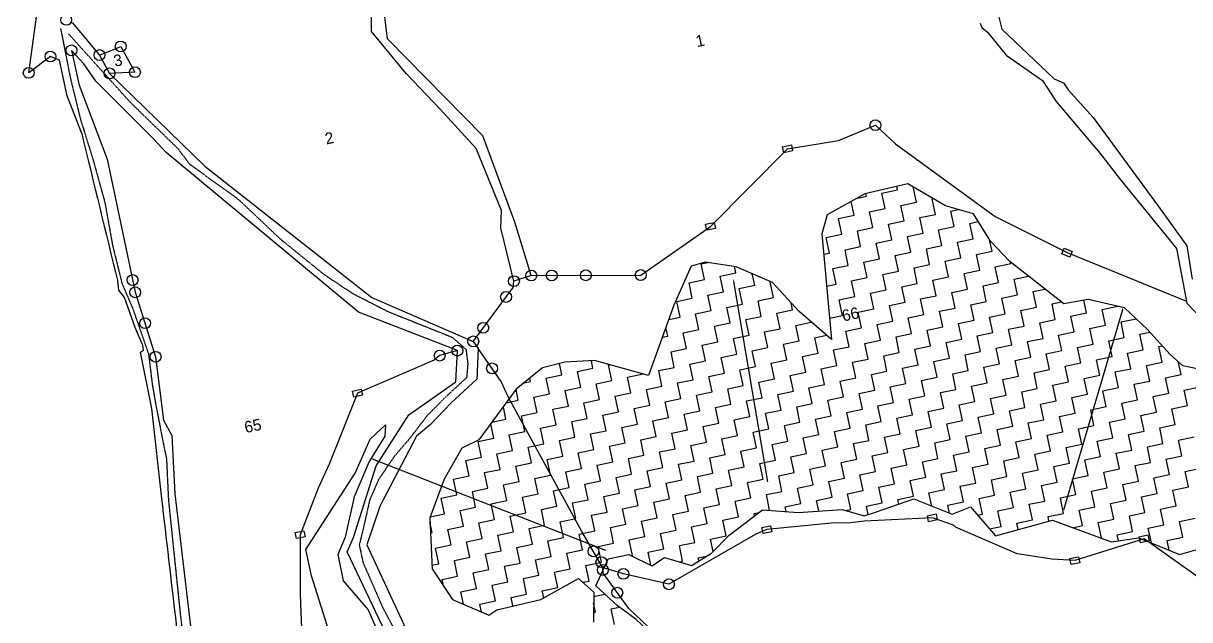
# Model space of a CAD drawing. Header units: metres. Extents: x 353726 to 355880, y 1748954 to 1750743.
# Drawn here: x 354628 to 355385, y 1749420 to 1749807 of the extents above; entities that cross this region are included whole.
import ezdxf
from ezdxf.enums import TextEntityAlignment as Align

# ---------------------------------------------------------------- set-up
doc = ezdxf.new("R2010")
doc.units = ezdxf.units.M
doc.header["$MEASUREMENT"] = 0
doc.linetypes.add('DASHED', pattern=[0.75, 0.5, -0.25])
for name, color, linetype in [('OFF', 1, 'Continuous'), ('OTHERS', 1, 'Continuous'), ('POLY_HATCH', 12, 'Continuous'), ('POLY_PARCEL', 6, 'Continuous'), ('POLY_ROAD', 30, 'Continuous'), ('POLY_WATER', 4, 'Continuous'), ('SYM_ARROW', 1, 'Continuous'), ('TEXT_PARCEL', 7, 'Continuous'), ('V_BOUND_LINE', 7, 'Continuous')]:
    doc.layers.add(name, color=color, linetype=linetype)
doc.styles.add('kruti dev 050', font='')
doc.styles.get('kruti dev 050').set_extended_font_data('Kruti Dev 050')

msp = doc.modelspace()

# ---------------------------------------------------------------- linework, layer by layer
for points in [[(355120.63, 1749726.54), (355126.27, 1749727.73), (355127.1, 1749723.83), (355121.46, 1749722.63)], [(355070.5, 1749676.22), (355076.14, 1749677.41), (355076.96, 1749673.51), (355071.32, 1749672.32)], [(355303.34, 1749660.8), (355308.68, 1749658.62), (355307.17, 1749654.93), (355301.83, 1749657.11)], [(354841.32, 1749568), (354846.96, 1749569.19), (354847.78, 1749565.29), (354842.14, 1749564.1)], [(355214.6, 1749487.09), (355220.24, 1749488.28), (355221.06, 1749484.38), (355215.43, 1749483.19)], [(354804.04, 1749476.13), (354809.68, 1749477.32), (354810.51, 1749473.42), (354804.87, 1749472.23)], [(355107.07, 1749479.41), (355112.71, 1749480.6), (355113.54, 1749476.7), (355107.9, 1749475.51)], [(355352.14, 1749473.43), (355357.78, 1749474.62), (355358.6, 1749470.72), (355352.96, 1749469.53)], [(355307.18, 1749459.27), (355312.82, 1749460.46), (355313.64, 1749456.56), (355308, 1749455.37)]]:
    msp.add_lwpolyline(points, close=True)
for centre in [(354655.45, 1749808.85), (354658.86, 1749789.07), (354690.81, 1749791.62), (354645.19, 1749785.06), (354677.04, 1749786.02), (354631.11, 1749774.49), (354683.58, 1749774.12), (354700.06, 1749774.89), (355180.84, 1749740.52), (354698.55, 1749640.02), (354946.14, 1749639.33), (354957.4, 1749642.93), (354970.67, 1749642.99), (354992.82, 1749643.09), (355028.48, 1749643.24), (354700.23, 1749632.09), (354941, 1749629.06), (354706.6, 1749612), (354926.23, 1749609.02), (354919.74, 1749600.21), (354909.46, 1749594.2), (354713.5, 1749590.22), (354897.92, 1749590.99), (354931.91, 1749582.71), (354997.79, 1749463.92), (355002.9, 1749456.95), (355003.97, 1749451.85), (355017.22, 1749449.34), (355046.81, 1749442.56), (355013.28, 1749437.11)]:
    msp.add_circle(centre, 3.52)
at = {"layer": 'OFF'}
msp.add_line((354957.4, 1749642.93), (354946.14, 1749639.33), dxfattribs=at)
at = {"layer": 'OTHERS', "linetype": 'DASHED', "ltscale": 0.5}
for p, q in [((354651.76, 1749803.34), (354658.18, 1749770.87)), ((354656.99, 1749799.7), (354697.06, 1749755.36)), ((354658.18, 1749770.87), (354664.67, 1749744.43)), ((354697.06, 1749755.36), (354727.87, 1749725.38)), ((354664.67, 1749744.43), (354672.99, 1749717.7)), ((354727.87, 1749725.38), (354735.61, 1749715.21)), ((354672.99, 1749717.7), (354680.55, 1749690.36)), ((354735.61, 1749715.21), (354767.24, 1749692.38)), ((354680.55, 1749690.36), (354685.54, 1749662.49)), ((354767.24, 1749692.38), (354794.44, 1749666.68)), ((354794.44, 1749666.68), (354822.68, 1749643.78)), ((354685.54, 1749662.49), (354691.65, 1749637.8)), ((354822.68, 1749643.78), (354841.23, 1749631.4)), ((354691.65, 1749637.8), (354698.66, 1749621.47)), ((354841.23, 1749631.4), (354864.32, 1749619.58)), ((354698.66, 1749621.47), (354708.86, 1749592.17)), ((354864.32, 1749619.58), (354905.95, 1749602.96)), ((354905.95, 1749602.96), (354914.98, 1749595.16)), ((354914.98, 1749595.16), (354916.2, 1749585.72)), ((354708.86, 1749592.17), (354711.38, 1749571.78)), ((354916.2, 1749585.72), (354915.4, 1749576.62)), ((354915.4, 1749576.62), (354902.7, 1749565.01)), ((354711.38, 1749571.78), (354713.56, 1749559.34)), ((354902.7, 1749565.01), (354889.56, 1749551.75)), ((354713.56, 1749559.34), (354718.27, 1749534.96)), ((354889.56, 1749551.75), (354878.84, 1749537.64)), ((354718.27, 1749534.96), (354720.52, 1749524.31)), ((354878.84, 1749537.64), (354868.23, 1749525.3)), ((354720.52, 1749524.31), (354721.83, 1749496.99)), ((354868.23, 1749525.3), (354858.18, 1749510.37)), ((354858.18, 1749510.37), (354852.43, 1749497.12)), ((354721.83, 1749496.99), (354729.58, 1749422.27)), ((354852.43, 1749497.12), (354848.22, 1749478.37)), ((354848.22, 1749478.37), (354845.72, 1749468.14)), ((354845.72, 1749468.14), (354848.16, 1749456.62)), ((354848.16, 1749456.62), (354860.9, 1749427.59)), ((354729.58, 1749422.27), (354737.19, 1749360.89)), ((354860.9, 1749427.59), (354869.96, 1749410.48))]:
    msp.add_line(p, q, dxfattribs=at)
at = {"layer": 'POLY_HATCH'}
for p, q in [((355201.95, 1749702.56), (355174.07, 1749696.06)), ((355226.32, 1749688.22), (355201.95, 1749702.56)), ((355174.07, 1749696.06), (355149.54, 1749682.35)), ((355244.5, 1749682.93), (355226.32, 1749688.22)), ((355149.54, 1749682.35), (355146.04, 1749670.05)), ((355255.57, 1749665.17), (355244.5, 1749682.93)), ((355146.04, 1749670.05), (355152.28, 1749601.4)), ((355268.1, 1749651.99), (355255.57, 1749665.17)), ((355061.13, 1749649.12), (355050.05, 1749623.65)), ((355070.34, 1749651.68), (355061.13, 1749649.12)), ((355090.49, 1749648.63), (355070.34, 1749651.68)), ((355113.99, 1749638.37), (355090.49, 1749648.63)), ((355303.13, 1749624.68), (355268.1, 1749651.99)), ((355131.39, 1749619.52), (355113.99, 1749638.37)), ((355319.01, 1749627.43), (355303.13, 1749624.68)), ((355342.69, 1749622.08), (355319.01, 1749627.43)), ((355050.05, 1749623.65), (355033.46, 1749578.13)), ((355152.28, 1749601.4), (355131.39, 1749619.52)), ((355357.23, 1749608.1), (355342.69, 1749622.08)), ((355372.25, 1749591.79), (355357.23, 1749608.1)), ((354998.5, 1749587.79), (354979.21, 1749586.76)), ((355033.46, 1749578.13), (354998.5, 1749587.79)), ((355380.52, 1749584.4), (355372.25, 1749591.79)), ((354964.75, 1749583.1), (354947.59, 1749569.12)), ((354979.21, 1749586.76), (354964.75, 1749583.1)), ((355399.04, 1749580.4), (355380.52, 1749584.4)), ((354947.59, 1749569.12), (354923.44, 1749536.26)), ((354852.69, 1749536.78), (354862.84, 1749546.06)), ((354862.84, 1749546.06), (354862.23, 1749538.75)), ((354843, 1749514.64), (354852.69, 1749536.78)), ((354862.23, 1749538.75), (354852.06, 1749522.25)), ((354923.44, 1749536.26), (354912.39, 1749530.88)), ((354912.39, 1749530.88), (354900.78, 1749510.77)), ((354852.06, 1749522.25), (354842.51, 1749499.42)), ((354811.08, 1749465.14), (354843, 1749514.64)), ((354900.78, 1749510.77), (354891.46, 1749485.66)), ((354842.51, 1749499.42), (354836.59, 1749473.05)), ((355180.18, 1749489.05), (355205.77, 1749497.96)), ((355205.77, 1749497.96), (355230.67, 1749488.04)), ((355085.91, 1749474.54), (355107.61, 1749490.8)), ((355107.61, 1749490.8), (355130.73, 1749489.26)), ((355130.73, 1749489.26), (355159.29, 1749491.07)), ((355159.29, 1749491.07), (355173.58, 1749487.08)), ((355173.58, 1749487.08), (355180.18, 1749489.05)), ((355230.67, 1749488.04), (355242.51, 1749492.88)), ((355242.51, 1749492.88), (355258.75, 1749474.12)), ((354891.46, 1749485.66), (354892.98, 1749452.5)), ((355258.75, 1749474.12), (355295.77, 1749484.27)), ((355295.77, 1749484.27), (355333.84, 1749470.12)), ((355074.36, 1749462.76), (355085.91, 1749474.54)), ((354836.59, 1749473.05), (354831.74, 1749461.98)), ((355333.84, 1749470.12), (355351.98, 1749472.79)), ((355351.98, 1749472.79), (355378.24, 1749461.98)), ((355378.24, 1749461.98), (355396.47, 1749467)), ((354814.71, 1749447.96), (354811.08, 1749465.14)), ((354831.74, 1749461.98), (354835.37, 1749444.81)), ((354999.32, 1749441.65), (355007.32, 1749459.11)), ((355007.32, 1749459.11), (355020.75, 1749461.95)), ((355020.75, 1749461.95), (355035.75, 1749454.6)), ((355035.75, 1749454.6), (355043.99, 1749459.85)), ((355043.99, 1749459.85), (355061.44, 1749454.77)), ((355061.44, 1749454.77), (355074.36, 1749462.76)), ((354892.98, 1749452.5), (354906.29, 1749432.78)), ((354827.54, 1749407.61), (354814.71, 1749447.96)), ((354835.37, 1749444.81), (354851.56, 1749425.98)), ((354963.6, 1749432.71), (354988.13, 1749446.41)), ((354988.13, 1749446.41), (354997.94, 1749437.52)), ((354997.94, 1749437.52), (354997.79, 1749418.01)), ((355013.14, 1749428.8), (354999.32, 1749441.65)), ((354906.29, 1749432.78), (354929.79, 1749422.52)), ((354935.13, 1749426.08), (354963.6, 1749432.71)), ((355025.57, 1749419.75), (355013.14, 1749428.8)), ((354851.56, 1749425.98), (354858.63, 1749409.53)), ((354929.79, 1749422.52), (354935.13, 1749426.08)), ((355058.43, 1749388.73), (355025.57, 1749419.75))]:
    msp.add_line(p, q, dxfattribs=at)
at = {"layer": 'POLY_HATCH', "linetype": 'Continuous'}
for p, q in [((355168.59, 1749693), (355174.97, 1749694.35)), ((355174.97, 1749694.35), (355174.58, 1749696.18)), ((355185.1, 1749696.49), (355195.23, 1749698.63)), ((355187.24, 1749686.36), (355185.1, 1749696.49)), ((355195.23, 1749698.63), (355194.76, 1749700.88)), ((355207.5, 1749690.64), (355205.41, 1749700.52)), ((355166.98, 1749682.08), (355165.09, 1749691.04)), ((355177.11, 1749684.22), (355187.24, 1749686.36)), ((355197.37, 1749688.5), (355207.5, 1749690.64)), ((355199.51, 1749678.37), (355197.37, 1749688.5)), ((355217.63, 1749692.78), (355218.33, 1749692.92)), ((355219.77, 1749682.65), (355217.63, 1749692.78)), ((355229.9, 1749684.79), (355234.66, 1749685.79)), ((355156.85, 1749679.94), (355166.98, 1749682.08)), ((355158.99, 1749669.81), (355156.85, 1749679.94)), ((355179.25, 1749674.09), (355177.11, 1749684.22)), ((355189.38, 1749676.23), (355199.51, 1749678.37)), ((355209.64, 1749680.51), (355219.77, 1749682.65)), ((355211.78, 1749670.38), (355209.64, 1749680.51)), ((355232.04, 1749674.66), (355229.9, 1749684.79)), ((355169.12, 1749671.95), (355179.25, 1749674.09)), ((355171.26, 1749661.82), (355169.12, 1749671.95)), ((355191.52, 1749666.1), (355189.38, 1749676.23)), ((355221.91, 1749672.52), (355232.04, 1749674.66)), ((355224.05, 1749662.39), (355221.91, 1749672.52)), ((355242.17, 1749676.8), (355247.61, 1749677.94)), ((355244.31, 1749666.67), (355242.17, 1749676.8)), ((355148.86, 1749667.67), (355158.99, 1749669.81)), ((355151, 1749657.54), (355148.86, 1749667.67)), ((355181.39, 1749663.96), (355191.52, 1749666.1)), ((355183.53, 1749653.83), (355181.39, 1749663.96)), ((355201.65, 1749668.24), (355211.78, 1749670.38)), ((355203.79, 1749658.11), (355201.65, 1749668.24)), ((355234.18, 1749664.53), (355244.31, 1749666.67)), ((355236.32, 1749654.4), (355234.18, 1749664.53)), ((355256.58, 1749658.68), (355255.02, 1749666.05)), ((355147.25, 1749656.75), (355151, 1749657.54)), ((355161.13, 1749659.68), (355171.26, 1749661.82)), ((355163.27, 1749649.55), (355161.13, 1749659.68)), ((355193.66, 1749655.97), (355203.79, 1749658.11)), ((355195.8, 1749645.84), (355193.66, 1749655.97)), ((355213.92, 1749660.25), (355224.05, 1749662.39)), ((355216.06, 1749650.12), (355213.92, 1749660.25)), ((355246.45, 1749656.54), (355256.58, 1749658.68)), ((355248.59, 1749646.41), (355246.45, 1749656.54)), ((355067.82, 1749650.55), (355071.98, 1749651.43)), ((355069.96, 1749640.42), (355067.82, 1749650.55)), ((355090.22, 1749644.7), (355089.36, 1749648.8)), ((355153.14, 1749647.41), (355163.27, 1749649.55)), ((355173.4, 1749651.69), (355183.53, 1749653.83)), ((355175.54, 1749641.56), (355173.4, 1749651.69)), ((355205.93, 1749647.98), (355216.06, 1749650.12)), ((355208.07, 1749637.85), (355205.93, 1749647.98)), ((355226.19, 1749652.26), (355236.32, 1749654.4)), ((355228.33, 1749642.13), (355226.19, 1749652.26)), ((355258.72, 1749648.55), (355268.85, 1749650.69)), ((355260.86, 1749638.42), (355258.72, 1749648.55)), ((355268.85, 1749650.69), (355268.67, 1749651.55)), ((355059.83, 1749638.28), (355069.96, 1749640.42)), ((355080.09, 1749642.56), (355090.22, 1749644.7)), ((355082.23, 1749632.43), (355080.09, 1749642.56)), ((355102.49, 1749636.71), (355100.94, 1749644.07)), ((355155.28, 1749637.28), (355153.14, 1749647.41)), ((355165.41, 1749639.42), (355175.54, 1749641.56)), ((355185.67, 1749643.7), (355195.8, 1749645.84)), ((355187.81, 1749633.57), (355185.67, 1749643.7)), ((355218.2, 1749639.99), (355228.33, 1749642.13)), ((355238.46, 1749644.27), (355248.59, 1749646.41)), ((355240.6, 1749634.14), (355238.46, 1749644.27)), ((355270.99, 1749640.56), (355280.26, 1749642.51)), ((355273.13, 1749630.43), (355270.99, 1749640.56)), ((355061.97, 1749628.15), (355059.83, 1749638.28)), ((355092.36, 1749634.57), (355102.49, 1749636.71)), ((355094.5, 1749624.44), (355092.36, 1749634.57)), ((355112.62, 1749638.85), (355112.8, 1749638.89)), ((355114.76, 1749628.72), (355112.62, 1749638.85)), ((355149.14, 1749635.98), (355155.28, 1749637.28)), ((355167.55, 1749629.29), (355165.41, 1749639.42)), ((355177.68, 1749631.43), (355187.81, 1749633.57)), ((355197.94, 1749635.71), (355208.07, 1749637.85)), ((355200.08, 1749625.58), (355197.94, 1749635.71)), ((355220.34, 1749629.86), (355218.2, 1749639.99)), ((355230.47, 1749632), (355240.6, 1749634.14)), ((355250.73, 1749636.28), (355260.86, 1749638.42)), ((355252.87, 1749626.15), (355250.73, 1749636.28)), ((355283.26, 1749632.57), (355290.94, 1749634.19)), ((355051.84, 1749626.01), (355061.97, 1749628.15)), ((355053.98, 1749615.88), (355051.84, 1749626.01)), ((355072.1, 1749630.29), (355082.23, 1749632.43)), ((355074.24, 1749620.16), (355072.1, 1749630.29)), ((355104.63, 1749626.58), (355114.76, 1749628.72)), ((355106.77, 1749616.45), (355104.63, 1749626.58)), ((355127.03, 1749620.73), (355126.07, 1749625.28)), ((355157.42, 1749627.15), (355167.55, 1749629.29)), ((355159.56, 1749617.02), (355157.42, 1749627.15)), ((355179.82, 1749621.3), (355177.68, 1749631.43)), ((355189.95, 1749623.44), (355200.08, 1749625.58)), ((355210.21, 1749627.72), (355220.34, 1749629.86)), ((355212.35, 1749617.59), (355210.21, 1749627.72)), ((355232.61, 1749621.87), (355230.47, 1749632)), ((355242.74, 1749624.01), (355252.87, 1749626.15)), ((355263, 1749628.29), (355273.13, 1749630.43)), ((355265.14, 1749618.16), (355263, 1749628.29)), ((355285.4, 1749622.44), (355283.26, 1749632.57)), ((355295.53, 1749624.58), (355301.62, 1749625.86)), ((355317.93, 1749618.72), (355316.19, 1749626.94)), ((355064.11, 1749618.02), (355074.24, 1749620.16)), ((355066.25, 1749607.89), (355064.11, 1749618.02)), ((355084.37, 1749622.3), (355094.5, 1749624.44)), ((355086.51, 1749612.17), (355084.37, 1749622.3)), ((355116.9, 1749618.59), (355127.03, 1749620.73)), ((355119.04, 1749608.46), (355116.9, 1749618.59)), ((355169.69, 1749619.16), (355179.82, 1749621.3)), ((355171.83, 1749609.03), (355169.69, 1749619.16)), ((355192.09, 1749613.31), (355189.95, 1749623.44)), ((355222.48, 1749619.73), (355232.61, 1749621.87)), ((355224.62, 1749609.6), (355222.48, 1749619.73)), ((355244.88, 1749613.88), (355242.74, 1749624.01)), ((355255.01, 1749616.02), (355265.14, 1749618.16)), ((355275.27, 1749620.3), (355285.4, 1749622.44)), ((355277.41, 1749610.17), (355275.27, 1749620.3)), ((355297.67, 1749614.45), (355295.53, 1749624.58)), ((355307.8, 1749616.59), (355317.93, 1749618.72)), ((355328.06, 1749620.86), (355338.19, 1749623)), ((355330.2, 1749610.73), (355328.06, 1749620.86)), ((355338.19, 1749623), (355338.17, 1749623.1)), ((355046.66, 1749614.34), (355053.98, 1749615.88)), ((355076.38, 1749610.03), (355086.51, 1749612.17)), ((355078.52, 1749599.9), (355076.38, 1749610.03)), ((355096.64, 1749614.31), (355106.77, 1749616.45)), ((355098.78, 1749604.18), (355096.64, 1749614.31)), ((355129.17, 1749610.6), (355139.22, 1749612.72)), ((355131.31, 1749600.47), (355129.17, 1749610.6)), ((355151.02, 1749615.22), (355159.56, 1749617.02)), ((355181.96, 1749611.17), (355192.09, 1749613.31)), ((355184.1, 1749601.04), (355181.96, 1749611.17)), ((355202.22, 1749615.45), (355212.35, 1749617.59)), ((355204.36, 1749605.32), (355202.22, 1749615.45)), ((355234.75, 1749611.74), (355244.88, 1749613.88)), ((355236.89, 1749601.61), (355234.75, 1749611.74)), ((355257.15, 1749605.89), (355255.01, 1749616.02)), ((355267.28, 1749608.03), (355277.41, 1749610.17)), ((355287.54, 1749612.31), (355297.67, 1749614.45)), ((355289.68, 1749602.18), (355287.54, 1749612.31)), ((355309.94, 1749606.46), (355307.8, 1749616.59)), ((355320.07, 1749608.59), (355330.2, 1749610.73)), ((355340.33, 1749612.87), (355350.11, 1749614.94)), ((355342.47, 1749602.74), (355340.33, 1749612.87)), ((355042.48, 1749602.87), (355045.99, 1749603.61)), ((355045.99, 1749603.61), (355044.8, 1749609.24)), ((355056.12, 1749605.75), (355066.25, 1749607.89)), ((355058.26, 1749595.62), (355056.12, 1749605.75)), ((355088.65, 1749602.04), (355098.78, 1749604.18)), ((355108.91, 1749606.32), (355119.04, 1749608.46)), ((355111.05, 1749596.19), (355108.91, 1749606.32)), ((355141.44, 1749602.61), (355149.03, 1749604.21)), ((355143.58, 1749592.48), (355141.44, 1749602.61)), ((355161.7, 1749606.89), (355171.83, 1749609.03)), ((355163.84, 1749596.76), (355161.7, 1749606.89)), ((355194.23, 1749603.18), (355204.36, 1749605.32)), ((355196.37, 1749593.05), (355194.23, 1749603.18)), ((355214.49, 1749607.46), (355224.62, 1749609.6)), ((355216.63, 1749597.33), (355214.49, 1749607.46)), ((355247.02, 1749603.75), (355257.15, 1749605.89)), ((355249.16, 1749593.62), (355247.02, 1749603.75)), ((355269.42, 1749597.9), (355267.28, 1749608.03)), ((355299.81, 1749604.32), (355309.94, 1749606.46)), ((355301.95, 1749594.19), (355299.81, 1749604.32)), ((355322.21, 1749598.46), (355320.07, 1749608.59)), ((355332.34, 1749600.6), (355342.47, 1749602.74)), ((355352.6, 1749604.88), (355358.95, 1749606.23)), ((355354.74, 1749594.75), (355352.6, 1749604.88)), ((355048.13, 1749593.48), (355058.26, 1749595.62)), ((355068.39, 1749597.76), (355078.52, 1749599.9)), ((355070.53, 1749587.63), (355068.39, 1749597.76)), ((355090.79, 1749591.91), (355088.65, 1749602.04)), ((355100.92, 1749594.05), (355111.05, 1749596.19)), ((355121.18, 1749598.33), (355131.31, 1749600.47)), ((355123.32, 1749588.2), (355121.18, 1749598.33)), ((355153.71, 1749594.62), (355163.84, 1749596.76)), ((355173.97, 1749598.9), (355184.1, 1749601.04)), ((355176.11, 1749588.77), (355173.97, 1749598.9)), ((355206.5, 1749595.19), (355216.63, 1749597.33)), ((355208.64, 1749585.06), (355206.5, 1749595.19)), ((355226.76, 1749599.47), (355236.89, 1749601.61)), ((355228.9, 1749589.34), (355226.76, 1749599.47)), ((355259.29, 1749595.76), (355269.42, 1749597.9)), ((355261.43, 1749585.63), (355259.29, 1749595.76)), ((355279.55, 1749600.04), (355289.68, 1749602.18)), ((355281.69, 1749589.91), (355279.55, 1749600.04)), ((355312.08, 1749596.33), (355322.21, 1749598.46)), ((355314.22, 1749586.2), (355312.08, 1749596.33)), ((355334.48, 1749590.47), (355332.34, 1749600.6)), ((355364.87, 1749596.89), (355367.11, 1749597.37)), ((355367.01, 1749586.76), (355364.87, 1749596.89)), ((354997.48, 1749582.78), (354996.45, 1749587.68)), ((355050.27, 1749583.35), (355048.13, 1749593.48)), ((355060.4, 1749585.49), (355070.53, 1749587.63)), ((355080.66, 1749589.77), (355090.79, 1749591.91)), ((355082.8, 1749579.64), (355080.66, 1749589.77)), ((355103.06, 1749583.92), (355100.92, 1749594.05)), ((355113.19, 1749586.06), (355123.32, 1749588.2)), ((355133.45, 1749590.34), (355143.58, 1749592.48)), ((355135.59, 1749580.21), (355133.45, 1749590.34)), ((355155.85, 1749584.49), (355153.71, 1749594.62)), ((355165.98, 1749586.63), (355176.11, 1749588.77)), ((355186.24, 1749590.91), (355196.37, 1749593.05)), ((355188.38, 1749580.78), (355186.24, 1749590.91)), ((355218.77, 1749587.2), (355228.9, 1749589.34)), ((355239.03, 1749591.48), (355249.16, 1749593.62)), ((355241.17, 1749581.35), (355239.03, 1749591.48)), ((355271.56, 1749587.77), (355281.69, 1749589.91)), ((355273.7, 1749577.64), (355271.56, 1749587.77)), ((355291.82, 1749592.05), (355301.95, 1749594.19)), ((355293.96, 1749581.92), (355291.82, 1749592.05)), ((355324.35, 1749588.33), (355334.48, 1749590.47)), ((355326.49, 1749578.21), (355324.35, 1749588.33)), ((355344.61, 1749592.61), (355354.74, 1749594.75)), ((355346.75, 1749582.48), (355344.61, 1749592.61)), ((354977.22, 1749578.5), (354975.67, 1749585.87)), ((354987.35, 1749580.64), (354997.48, 1749582.78)), ((354989.49, 1749570.51), (354987.35, 1749580.64)), ((355007.61, 1749584.92), (355008.33, 1749585.08)), ((355009.75, 1749574.79), (355007.61, 1749584.92)), ((355040.14, 1749581.21), (355050.27, 1749583.35)), ((355042.28, 1749571.08), (355040.14, 1749581.21)), ((355062.54, 1749575.36), (355060.4, 1749585.49)), ((355092.93, 1749581.78), (355103.06, 1749583.92)), ((355095.07, 1749571.65), (355092.93, 1749581.78)), ((355115.33, 1749575.93), (355113.19, 1749586.06)), ((355125.46, 1749578.07), (355135.59, 1749580.21)), ((355145.72, 1749582.35), (355155.85, 1749584.49)), ((355147.86, 1749572.22), (355145.72, 1749582.35)), ((355168.12, 1749576.5), (355165.98, 1749586.63)), ((355178.25, 1749578.64), (355188.38, 1749580.78)), ((355198.51, 1749582.92), (355208.64, 1749585.06)), ((355200.65, 1749572.79), (355198.51, 1749582.92)), ((355220.91, 1749577.07), (355218.77, 1749587.2)), ((355231.04, 1749579.21), (355241.17, 1749581.35)), ((355251.3, 1749583.49), (355261.43, 1749585.63)), ((355253.44, 1749573.36), (355251.3, 1749583.49)), ((355283.83, 1749579.78), (355293.96, 1749581.92)), ((355285.97, 1749569.65), (355283.83, 1749579.78)), ((355304.09, 1749584.06), (355314.22, 1749586.2)), ((355306.23, 1749573.93), (355304.09, 1749584.06)), ((355336.62, 1749580.34), (355346.75, 1749582.48)), ((355338.76, 1749570.21), (355336.62, 1749580.34)), ((355356.88, 1749584.62), (355367.01, 1749586.76)), ((355359.02, 1749574.49), (355356.88, 1749584.62)), ((355379.28, 1749578.77), (355377.52, 1749587.08)), ((354952.76, 1749573.34), (354956.96, 1749574.23)), ((354956.96, 1749574.23), (354956.5, 1749576.39)), ((354967.09, 1749576.37), (354977.22, 1749578.5)), ((354969.23, 1749566.24), (354967.09, 1749576.37)), ((354999.62, 1749572.65), (355009.75, 1749574.79)), ((355001.76, 1749562.52), (354999.62, 1749572.65)), ((355019.88, 1749576.93), (355030.01, 1749579.07)), ((355022.02, 1749566.8), (355019.88, 1749576.93)), ((355030.01, 1749579.07), (355030.01, 1749579.08)), ((355052.41, 1749573.22), (355062.54, 1749575.36)), ((355054.55, 1749563.09), (355052.41, 1749573.22)), ((355072.67, 1749577.5), (355082.8, 1749579.64)), ((355074.81, 1749567.37), (355072.67, 1749577.5)), ((355105.2, 1749573.79), (355115.33, 1749575.93)), ((355107.34, 1749563.66), (355105.2, 1749573.79)), ((355127.6, 1749567.94), (355125.46, 1749578.07)), ((355137.73, 1749570.08), (355147.86, 1749572.22)), ((355157.99, 1749574.36), (355168.12, 1749576.5)), ((355160.13, 1749564.23), (355157.99, 1749574.36)), ((355180.39, 1749568.51), (355178.25, 1749578.64)), ((355190.52, 1749570.65), (355200.65, 1749572.79)), ((355210.78, 1749574.93), (355220.91, 1749577.07)), ((355212.92, 1749564.8), (355210.78, 1749574.93)), ((355233.18, 1749569.08), (355231.04, 1749579.21)), ((355243.31, 1749571.22), (355253.44, 1749573.36)), ((355263.57, 1749575.5), (355273.7, 1749577.64)), ((355265.71, 1749565.37), (355263.57, 1749575.5)), ((355296.1, 1749571.79), (355306.23, 1749573.93)), ((355316.36, 1749576.07), (355326.49, 1749578.21)), ((355318.5, 1749565.94), (355316.36, 1749576.07)), ((355348.89, 1749572.35), (355359.02, 1749574.49)), ((355351.03, 1749562.22), (355348.89, 1749572.35)), ((355369.15, 1749576.63), (355379.28, 1749578.77)), ((355371.28, 1749566.5), (355369.15, 1749576.63)), ((354948.97, 1749561.96), (354947.49, 1749568.99)), ((354959.1, 1749564.1), (354969.23, 1749566.24)), ((354979.36, 1749568.38), (354989.49, 1749570.51)), ((354981.5, 1749558.25), (354979.36, 1749568.38)), ((355011.89, 1749564.66), (355022.02, 1749566.8)), ((355014.03, 1749554.53), (355011.89, 1749564.66)), ((355032.15, 1749568.94), (355042.28, 1749571.08)), ((355034.29, 1749558.81), (355032.15, 1749568.94)), ((355064.68, 1749565.23), (355074.81, 1749567.37)), ((355066.82, 1749555.1), (355064.68, 1749565.23)), ((355084.94, 1749569.51), (355095.07, 1749571.65)), ((355087.08, 1749559.38), (355084.94, 1749569.51)), ((355117.47, 1749565.8), (355127.6, 1749567.94)), ((355119.61, 1749555.67), (355117.47, 1749565.8)), ((355139.87, 1749559.95), (355137.73, 1749570.08)), ((355170.26, 1749566.37), (355180.39, 1749568.51)), ((355172.4, 1749556.24), (355170.26, 1749566.37)), ((355192.66, 1749560.52), (355190.52, 1749570.65)), ((355202.79, 1749562.66), (355212.92, 1749564.8)), ((355223.05, 1749566.94), (355233.18, 1749569.08)), ((355225.19, 1749556.81), (355223.05, 1749566.94)), ((355245.45, 1749561.09), (355243.31, 1749571.22)), ((355255.58, 1749563.23), (355265.71, 1749565.37)), ((355275.84, 1749567.51), (355285.97, 1749569.65)), ((355277.98, 1749557.38), (355275.84, 1749567.51)), ((355298.24, 1749561.66), (355296.1, 1749571.79)), ((355308.37, 1749563.8), (355318.5, 1749565.94)), ((355328.63, 1749568.08), (355338.76, 1749570.21)), ((355330.77, 1749557.95), (355328.63, 1749568.08)), ((355361.16, 1749564.36), (355371.28, 1749566.5)), ((355381.41, 1749568.64), (355391.54, 1749570.78)), ((355383.55, 1749558.51), (355381.41, 1749568.64)), ((354940.98, 1749549.69), (354939.27, 1749557.8)), ((354941.1, 1749560.29), (354948.97, 1749561.96)), ((354961.24, 1749553.97), (354959.1, 1749564.1)), ((354971.37, 1749556.11), (354981.5, 1749558.25)), ((354991.63, 1749560.38), (355001.76, 1749562.52)), ((354993.77, 1749550.25), (354991.63, 1749560.38)), ((355024.16, 1749556.67), (355034.29, 1749558.81)), ((355044.42, 1749560.95), (355054.55, 1749563.09)), ((355046.56, 1749550.82), (355044.42, 1749560.95)), ((355076.95, 1749557.24), (355087.08, 1749559.38)), ((355079.09, 1749547.11), (355076.95, 1749557.24)), ((355097.21, 1749561.52), (355107.34, 1749563.66)), ((355099.35, 1749551.39), (355097.21, 1749561.52)), ((355129.74, 1749557.81), (355139.87, 1749559.95)), ((355131.88, 1749547.68), (355129.74, 1749557.81)), ((355150, 1749562.09), (355160.13, 1749564.23)), ((355152.14, 1749551.96), (355150, 1749562.09)), ((355182.53, 1749558.38), (355192.66, 1749560.52)), ((355184.67, 1749548.25), (355182.53, 1749558.38)), ((355204.93, 1749552.53), (355202.79, 1749562.66)), ((355235.32, 1749558.95), (355245.45, 1749561.09)), ((355237.46, 1749548.82), (355235.32, 1749558.95)), ((355257.72, 1749553.1), (355255.58, 1749563.23)), ((355267.85, 1749555.24), (355277.98, 1749557.38)), ((355288.11, 1749559.52), (355298.24, 1749561.66)), ((355290.25, 1749549.39), (355288.11, 1749559.52)), ((355310.51, 1749553.67), (355308.37, 1749563.8)), ((355320.64, 1749555.81), (355330.77, 1749557.95)), ((355340.9, 1749560.08), (355351.03, 1749562.22)), ((355343.03, 1749549.96), (355340.9, 1749560.08)), ((355363.29, 1749554.23), (355361.16, 1749564.36)), ((355373.42, 1749556.37), (355383.55, 1749558.51)), ((354931.9, 1749547.77), (354940.98, 1749549.69)), ((354951.11, 1749551.83), (354961.24, 1749553.97)), ((354953.25, 1749541.7), (354951.11, 1749551.83)), ((354973.51, 1749545.98), (354971.37, 1749556.11)), ((354983.64, 1749548.12), (354993.77, 1749550.25)), ((355003.9, 1749552.39), (355014.03, 1749554.53)), ((355006.04, 1749542.26), (355003.9, 1749552.39)), ((355026.3, 1749546.54), (355024.16, 1749556.67)), ((355036.43, 1749548.68), (355046.56, 1749550.82)), ((355056.69, 1749552.96), (355066.82, 1749555.1)), ((355058.83, 1749542.83), (355056.69, 1749552.96)), ((355089.22, 1749549.25), (355099.35, 1749551.39)), ((355109.48, 1749553.53), (355119.61, 1749555.67)), ((355111.62, 1749543.4), (355109.48, 1749553.53)), ((355142.01, 1749549.82), (355152.14, 1749551.96)), ((355144.15, 1749539.69), (355142.01, 1749549.82)), ((355162.27, 1749554.1), (355172.4, 1749556.24)), ((355164.41, 1749543.97), (355162.27, 1749554.1)), ((355194.8, 1749550.39), (355204.93, 1749552.53)), ((355196.94, 1749540.26), (355194.8, 1749550.39)), ((355215.06, 1749554.67), (355225.19, 1749556.81)), ((355217.2, 1749544.54), (355215.06, 1749554.67)), ((355247.59, 1749550.96), (355257.72, 1749553.1)), ((355249.73, 1749540.83), (355247.59, 1749550.96)), ((355269.99, 1749545.11), (355267.85, 1749555.24)), ((355300.38, 1749551.53), (355310.51, 1749553.67)), ((355302.52, 1749541.4), (355300.38, 1749551.53)), ((355322.78, 1749545.68), (355320.64, 1749555.81)), ((355332.91, 1749547.82), (355343.03, 1749549.96)), ((355353.16, 1749552.09), (355363.29, 1749554.23)), ((355355.3, 1749541.96), (355353.16, 1749552.09)), ((355375.56, 1749546.24), (355373.42, 1749556.37)), ((354932.99, 1749537.42), (354931.05, 1749546.61)), ((354963.38, 1749543.84), (354973.51, 1749545.98)), ((354965.52, 1749533.71), (354963.38, 1749543.84)), ((354985.78, 1749537.99), (354983.64, 1749548.12)), ((354995.91, 1749540.13), (355006.04, 1749542.26)), ((355016.17, 1749544.4), (355026.3, 1749546.54)), ((355018.31, 1749534.27), (355016.17, 1749544.4)), ((355038.57, 1749538.55), (355036.43, 1749548.68)), ((355048.7, 1749540.69), (355058.83, 1749542.83)), ((355068.96, 1749544.97), (355079.09, 1749547.11)), ((355071.1, 1749534.84), (355068.96, 1749544.97)), ((355091.36, 1749539.12), (355089.22, 1749549.25)), ((355101.49, 1749541.26), (355111.62, 1749543.4)), ((355121.75, 1749545.54), (355131.88, 1749547.68)), ((355123.89, 1749535.41), (355121.75, 1749545.54)), ((355154.28, 1749541.83), (355164.41, 1749543.97)), ((355174.54, 1749546.11), (355184.67, 1749548.25)), ((355176.68, 1749535.98), (355174.54, 1749546.11)), ((355207.07, 1749542.4), (355217.2, 1749544.54)), ((355209.21, 1749532.27), (355207.07, 1749542.4)), ((355227.33, 1749546.68), (355237.46, 1749548.82)), ((355229.47, 1749536.55), (355227.33, 1749546.68)), ((355259.86, 1749542.97), (355269.99, 1749545.11)), ((355262, 1749532.84), (355259.86, 1749542.97)), ((355280.12, 1749547.25), (355290.25, 1749549.39)), ((355282.26, 1749537.12), (355280.12, 1749547.25)), ((355312.65, 1749543.54), (355322.78, 1749545.68)), ((355314.78, 1749533.41), (355312.65, 1749543.54)), ((355335.04, 1749537.69), (355332.91, 1749547.82)), ((355345.17, 1749539.83), (355355.3, 1749541.96)), ((355365.43, 1749544.1), (355375.56, 1749546.24)), ((355367.57, 1749533.97), (355365.43, 1749544.1)), ((354922.86, 1749535.28), (354932.99, 1749537.42)), ((354925, 1749525.15), (354922.86, 1749535.28)), ((354943.12, 1749539.56), (354953.25, 1749541.7)), ((354945.26, 1749529.43), (354943.12, 1749539.56)), ((354975.65, 1749535.85), (354985.78, 1749537.99)), ((354977.79, 1749525.72), (354975.65, 1749535.85)), ((354998.05, 1749530), (354995.91, 1749540.13)), ((355028.44, 1749536.41), (355038.57, 1749538.55)), ((355030.58, 1749526.28), (355028.44, 1749536.41)), ((355050.84, 1749530.56), (355048.7, 1749540.69)), ((355060.97, 1749532.7), (355071.1, 1749534.84)), ((355081.23, 1749536.98), (355091.36, 1749539.12)), ((355083.37, 1749526.85), (355081.23, 1749536.98)), ((355103.63, 1749531.13), (355101.49, 1749541.26)), ((355113.76, 1749533.27), (355123.89, 1749535.41)), ((355134.02, 1749537.55), (355144.15, 1749539.69)), ((355136.16, 1749527.42), (355134.02, 1749537.55)), ((355156.42, 1749531.7), (355154.28, 1749541.83)), ((355166.55, 1749533.84), (355176.68, 1749535.98)), ((355186.81, 1749538.12), (355196.94, 1749540.26)), ((355188.95, 1749527.99), (355186.81, 1749538.12)), ((355219.34, 1749534.41), (355229.47, 1749536.55)), ((355221.48, 1749524.28), (355219.34, 1749534.41)), ((355239.6, 1749538.69), (355249.73, 1749540.83)), ((355241.74, 1749528.56), (355239.6, 1749538.69)), ((355272.13, 1749534.98), (355282.26, 1749537.12)), ((355274.27, 1749524.85), (355272.13, 1749534.98)), ((355292.39, 1749539.26), (355302.52, 1749541.4)), ((355294.53, 1749529.13), (355292.39, 1749539.26)), ((355324.91, 1749535.55), (355335.04, 1749537.69)), ((355327.05, 1749525.42), (355324.91, 1749535.55)), ((355347.31, 1749529.7), (355345.17, 1749539.83)), ((355377.7, 1749536.11), (355387.83, 1749538.25)), ((355379.84, 1749525.98), (355377.7, 1749536.11)), ((354935.13, 1749527.29), (354945.26, 1749529.43)), ((354937.27, 1749517.16), (354935.13, 1749527.29)), ((354955.39, 1749531.57), (354965.52, 1749533.71)), ((354957.53, 1749521.44), (354955.39, 1749531.57)), ((354987.92, 1749527.86), (354998.05, 1749530)), ((354990.06, 1749517.73), (354987.92, 1749527.86)), ((355008.18, 1749532.13), (355018.31, 1749534.27)), ((355010.32, 1749522), (355008.18, 1749532.13)), ((355040.71, 1749528.42), (355050.84, 1749530.56)), ((355042.85, 1749518.29), (355040.71, 1749528.42)), ((355063.11, 1749522.57), (355060.97, 1749532.7)), ((355073.24, 1749524.71), (355083.37, 1749526.85)), ((355093.5, 1749528.99), (355103.63, 1749531.13)), ((355095.64, 1749518.86), (355093.5, 1749528.99)), ((355115.9, 1749523.14), (355113.76, 1749533.27)), ((355126.03, 1749525.28), (355136.16, 1749527.42)), ((355146.29, 1749529.56), (355156.42, 1749531.7)), ((355148.43, 1749519.43), (355146.29, 1749529.56)), ((355168.69, 1749523.71), (355166.55, 1749533.84)), ((355178.82, 1749525.85), (355188.95, 1749527.99)), ((355199.08, 1749530.13), (355209.21, 1749532.27)), ((355201.22, 1749520), (355199.08, 1749530.13)), ((355231.61, 1749526.42), (355241.74, 1749528.56)), ((355251.87, 1749530.7), (355262, 1749532.84)), ((355254.01, 1749520.57), (355251.87, 1749530.7)), ((355284.4, 1749526.99), (355294.53, 1749529.13)), ((355286.53, 1749516.86), (355284.4, 1749526.99)), ((355304.65, 1749531.27), (355314.78, 1749533.41)), ((355306.79, 1749521.14), (355304.65, 1749531.27)), ((355337.18, 1749527.56), (355347.31, 1749529.7)), ((355339.32, 1749517.43), (355337.18, 1749527.56)), ((355357.44, 1749531.83), (355367.57, 1749533.97)), ((355359.58, 1749521.71), (355357.44, 1749531.83)), ((354914.87, 1749523.01), (354925, 1749525.15)), ((354917.01, 1749512.88), (354914.87, 1749523.01)), ((354947.4, 1749519.3), (354957.53, 1749521.44)), ((354949.54, 1749509.17), (354947.4, 1749519.3)), ((354967.66, 1749523.58), (354977.79, 1749525.72)), ((354969.8, 1749513.45), (354967.66, 1749523.58)), ((355000.19, 1749519.87), (355010.32, 1749522)), ((355002.33, 1749509.74), (355000.19, 1749519.87)), ((355020.45, 1749524.14), (355030.58, 1749526.28)), ((355022.59, 1749514.01), (355020.45, 1749524.14)), ((355052.98, 1749520.43), (355063.11, 1749522.57)), ((355055.12, 1749510.3), (355052.98, 1749520.43)), ((355075.38, 1749514.58), (355073.24, 1749524.71)), ((355105.77, 1749521), (355115.9, 1749523.14)), ((355107.91, 1749510.87), (355105.77, 1749521)), ((355128.17, 1749515.15), (355126.03, 1749525.28)), ((355138.3, 1749517.29), (355148.43, 1749519.43)), ((355158.56, 1749521.57), (355168.69, 1749523.71)), ((355160.7, 1749511.44), (355158.56, 1749521.57)), ((355180.96, 1749515.72), (355178.82, 1749525.85)), ((355191.09, 1749517.86), (355201.22, 1749520)), ((355211.35, 1749522.14), (355221.48, 1749524.28)), ((355213.49, 1749512.01), (355211.35, 1749522.14)), ((355233.75, 1749516.29), (355231.61, 1749526.42)), ((355243.88, 1749518.43), (355254.01, 1749520.57)), ((355264.14, 1749522.71), (355274.27, 1749524.85)), ((355266.28, 1749512.58), (355264.14, 1749522.71)), ((355296.66, 1749519), (355306.79, 1749521.14)), ((355316.92, 1749523.28), (355327.05, 1749525.42)), ((355319.06, 1749513.15), (355316.92, 1749523.28)), ((355349.45, 1749519.57), (355359.58, 1749521.71)), ((355351.59, 1749509.44), (355349.45, 1749519.57)), ((355369.71, 1749523.84), (355379.84, 1749525.98)), ((355371.85, 1749513.71), (355369.71, 1749523.84)), ((354906.88, 1749510.74), (354917.01, 1749512.88)), ((354927.14, 1749515.02), (354937.27, 1749517.16)), ((354929.28, 1749504.89), (354927.14, 1749515.02)), ((354959.67, 1749511.31), (354969.8, 1749513.45)), ((354979.93, 1749515.59), (354990.06, 1749517.73)), ((354982.07, 1749505.46), (354979.93, 1749515.59)), ((355012.46, 1749511.87), (355022.59, 1749514.01)), ((355014.6, 1749501.75), (355012.46, 1749511.87)), ((355032.72, 1749516.15), (355042.85, 1749518.29)), ((355034.86, 1749506.02), (355032.72, 1749516.15)), ((355065.25, 1749512.44), (355075.38, 1749514.58)), ((355067.39, 1749502.31), (355065.25, 1749512.44)), ((355085.51, 1749516.72), (355095.64, 1749518.86)), ((355087.65, 1749506.59), (355085.51, 1749516.72)), ((355118.04, 1749513.01), (355128.17, 1749515.15)), ((355120.18, 1749502.88), (355118.04, 1749513.01)), ((355140.44, 1749507.16), (355138.3, 1749517.29)), ((355170.83, 1749513.58), (355180.96, 1749515.72)), ((355172.97, 1749503.45), (355170.83, 1749513.58)), ((355193.23, 1749507.73), (355191.09, 1749517.86)), ((355203.36, 1749509.87), (355213.49, 1749512.01)), ((355223.62, 1749514.15), (355233.75, 1749516.29)), ((355225.76, 1749504.02), (355223.62, 1749514.15)), ((355246.02, 1749508.3), (355243.88, 1749518.43)), ((355256.15, 1749510.44), (355266.28, 1749512.58)), ((355276.4, 1749514.72), (355286.53, 1749516.86)), ((355278.54, 1749504.59), (355276.4, 1749514.72)), ((355298.8, 1749508.87), (355296.66, 1749519)), ((355308.93, 1749511.01), (355319.06, 1749513.15)), ((355329.19, 1749515.29), (355339.32, 1749517.43)), ((355331.33, 1749505.16), (355329.19, 1749515.29)), ((355361.72, 1749511.58), (355371.85, 1749513.71)), ((355363.86, 1749501.45), (355361.72, 1749511.58)), ((355381.98, 1749515.85), (355392.11, 1749517.99)), ((355384.12, 1749505.72), (355381.98, 1749515.85)), ((354909.02, 1749500.61), (354906.88, 1749510.74)), ((354919.15, 1749502.75), (354929.28, 1749504.89)), ((354939.41, 1749507.03), (354949.54, 1749509.17)), ((354941.55, 1749496.9), (354939.41, 1749507.03)), ((354961.81, 1749501.18), (354959.67, 1749511.31)), ((354971.94, 1749503.32), (354982.07, 1749505.46)), ((354992.2, 1749507.6), (355002.33, 1749509.74)), ((354994.34, 1749497.47), (354992.2, 1749507.6)), ((355024.73, 1749503.88), (355034.86, 1749506.02)), ((355044.99, 1749508.16), (355055.12, 1749510.3)), ((355047.13, 1749498.03), (355044.99, 1749508.16)), ((355077.52, 1749504.45), (355087.65, 1749506.59)), ((355079.66, 1749494.32), (355077.52, 1749504.45)), ((355097.78, 1749508.73), (355107.91, 1749510.87)), ((355099.92, 1749498.6), (355097.78, 1749508.73)), ((355130.31, 1749505.02), (355140.44, 1749507.16)), ((355132.45, 1749494.89), (355130.31, 1749505.02)), ((355150.57, 1749509.3), (355160.7, 1749511.44)), ((355152.71, 1749499.17), (355150.57, 1749509.3)), ((355183.1, 1749505.59), (355193.23, 1749507.73)), ((355185.24, 1749495.46), (355183.1, 1749505.59)), ((355205.5, 1749499.74), (355203.36, 1749509.87)), ((355215.63, 1749501.88), (355225.76, 1749504.02)), ((355235.89, 1749506.16), (355246.02, 1749508.3)), ((355238.03, 1749496.03), (355235.89, 1749506.16)), ((355258.28, 1749500.31), (355256.15, 1749510.44)), ((355268.41, 1749502.45), (355278.54, 1749504.59)), ((355288.67, 1749506.73), (355298.8, 1749508.87)), ((355290.81, 1749496.6), (355288.67, 1749506.73)), ((355311.07, 1749500.88), (355308.93, 1749511.01)), ((355321.2, 1749503.02), (355331.33, 1749505.16)), ((355341.46, 1749507.3), (355351.59, 1749509.44)), ((355343.6, 1749497.17), (355341.46, 1749507.3)), ((355373.99, 1749503.58), (355384.12, 1749505.72)), ((354898.89, 1749498.47), (354909.02, 1749500.61)), ((354901.03, 1749488.34), (354898.89, 1749498.47)), ((354921.29, 1749492.62), (354919.15, 1749502.75)), ((354931.42, 1749494.76), (354941.55, 1749496.9)), ((354951.68, 1749499.04), (354961.81, 1749501.18)), ((354953.82, 1749488.91), (354951.68, 1749499.04)), ((354974.08, 1749493.19), (354971.94, 1749503.32)), ((354984.21, 1749495.33), (354994.34, 1749497.47)), ((355004.47, 1749499.61), (355014.6, 1749501.75)), ((355006.61, 1749489.48), (355004.47, 1749499.61)), ((355026.87, 1749493.75), (355024.73, 1749503.88)), ((355037, 1749495.89), (355047.13, 1749498.03)), ((355057.26, 1749500.17), (355067.39, 1749502.31)), ((355059.4, 1749490.04), (355057.26, 1749500.17)), ((355089.79, 1749496.46), (355099.92, 1749498.6)), ((355091.93, 1749486.33), (355089.79, 1749496.46)), ((355110.05, 1749500.74), (355120.18, 1749502.88)), ((355112.19, 1749490.61), (355110.05, 1749500.74)), ((355142.58, 1749497.03), (355152.71, 1749499.17)), ((355144.04, 1749490.1), (355142.58, 1749497.03)), ((355162.84, 1749501.31), (355172.97, 1749503.45)), ((355164.98, 1749491.18), (355162.84, 1749501.31)), ((355195.37, 1749497.6), (355205.5, 1749499.74)), ((355196.01, 1749494.56), (355195.37, 1749497.6)), ((355217.43, 1749493.32), (355215.63, 1749501.88)), ((355248.15, 1749498.17), (355258.28, 1749500.31)), ((355250.29, 1749488.04), (355248.15, 1749498.17)), ((355270.55, 1749492.32), (355268.41, 1749502.45)), ((355280.68, 1749494.46), (355290.81, 1749496.6)), ((355300.94, 1749498.74), (355311.07, 1749500.88)), ((355303.08, 1749488.61), (355300.94, 1749498.74)), ((355323.34, 1749492.89), (355321.2, 1749503.02)), ((355333.47, 1749495.03), (355343.6, 1749497.17)), ((355353.73, 1749499.31), (355363.86, 1749501.45)), ((355355.87, 1749489.18), (355353.73, 1749499.31)), ((355376.13, 1749493.45), (355373.99, 1749503.58)), ((354911.16, 1749490.48), (354921.29, 1749492.62)), ((354913.3, 1749480.35), (354911.16, 1749490.48)), ((354933.56, 1749484.63), (354931.42, 1749494.76)), ((354943.69, 1749486.77), (354953.82, 1749488.91)), ((354963.95, 1749491.05), (354974.08, 1749493.19)), ((354966.09, 1749480.92), (354963.95, 1749491.05)), ((354986.35, 1749485.2), (354984.21, 1749495.33)), ((354996.48, 1749487.34), (355006.61, 1749489.48)), ((355016.74, 1749491.62), (355026.87, 1749493.75)), ((355018.88, 1749481.49), (355016.74, 1749491.62)), ((355039.14, 1749485.76), (355037, 1749495.89)), ((355049.27, 1749487.9), (355059.4, 1749490.04)), ((355069.53, 1749492.18), (355079.66, 1749494.32)), ((355071.67, 1749482.05), (355069.53, 1749492.18)), ((355102.06, 1749488.47), (355105.46, 1749489.19)), ((355111.78, 1749490.53), (355112.19, 1749490.61)), ((355122.32, 1749492.75), (355132.45, 1749494.89)), ((355122.94, 1749489.78), (355122.32, 1749492.75)), ((355161.51, 1749490.45), (355164.98, 1749491.18)), ((355175.11, 1749493.32), (355185.24, 1749495.46)), ((355176.26, 1749487.88), (355175.11, 1749493.32)), ((355227.9, 1749493.89), (355238.03, 1749496.03)), ((355228.99, 1749488.71), (355227.9, 1749493.89)), ((355260.42, 1749490.18), (355270.55, 1749492.32)), ((355262.56, 1749480.05), (355260.42, 1749490.18)), ((355282.82, 1749484.33), (355280.68, 1749494.46)), ((355313.21, 1749490.75), (355323.34, 1749492.89)), ((355315.35, 1749480.62), (355313.21, 1749490.75)), ((355335.61, 1749484.9), (355333.47, 1749495.03)), ((355345.74, 1749487.04), (355355.87, 1749489.18)), ((355366, 1749491.32), (355376.13, 1749493.45)), ((355368.14, 1749481.19), (355366, 1749491.32)), ((354893.04, 1749476.07), (354891.58, 1749482.97)), ((354891.72, 1749486.37), (354901.03, 1749488.34)), ((354923.43, 1749482.49), (354933.56, 1749484.63)), ((354925.57, 1749472.36), (354923.43, 1749482.49)), ((354945.83, 1749476.64), (354943.69, 1749486.77)), ((354976.22, 1749483.06), (354986.35, 1749485.2)), ((354978.36, 1749472.93), (354976.22, 1749483.06)), ((354998.62, 1749477.21), (354996.48, 1749487.34)), ((355008.75, 1749479.35), (355018.88, 1749481.49)), ((355029.01, 1749483.62), (355039.14, 1749485.76)), ((355031.15, 1749473.5), (355029.01, 1749483.62)), ((355051.41, 1749477.77), (355049.27, 1749487.9)), ((355061.54, 1749479.91), (355071.67, 1749482.05)), ((355081.8, 1749484.19), (355091.93, 1749486.33)), ((355083.94, 1749474.06), (355081.8, 1749484.19)), ((355102.39, 1749486.89), (355102.06, 1749488.47)), ((355247.25, 1749487.4), (355250.29, 1749488.04)), ((355272.69, 1749482.19), (355282.82, 1749484.33)), ((355273.54, 1749478.17), (355272.69, 1749482.19)), ((355292.95, 1749486.47), (355303.08, 1749488.61)), ((355293.55, 1749483.66), (355292.95, 1749486.47)), ((355325.48, 1749482.76), (355335.61, 1749484.9)), ((355327.62, 1749472.63), (355325.48, 1749482.76)), ((355347.88, 1749476.91), (355345.74, 1749487.04)), ((355378.27, 1749483.33), (355388.4, 1749485.46)), ((355380.41, 1749473.2), (355378.27, 1749483.33)), ((354891.91, 1749475.83), (354893.04, 1749476.07)), ((354903.17, 1749478.21), (354913.3, 1749480.35)), ((354905.31, 1749468.08), (354903.17, 1749478.21)), ((354935.7, 1749474.5), (354945.83, 1749476.64)), ((354937.84, 1749464.37), (354935.7, 1749474.5)), ((354955.96, 1749478.78), (354966.09, 1749480.92)), ((354958.1, 1749468.65), (354955.96, 1749478.78)), ((354988.49, 1749475.07), (354998.62, 1749477.21)), ((354990.63, 1749464.94), (354988.49, 1749475.07)), ((355010.89, 1749469.22), (355008.75, 1749479.35)), ((355041.28, 1749475.63), (355051.41, 1749477.77)), ((355043.42, 1749465.5), (355041.28, 1749475.63)), ((355063.68, 1749469.78), (355061.54, 1749479.91)), ((355073.81, 1749471.92), (355083.94, 1749474.06)), ((355255, 1749478.45), (355262.56, 1749480.05)), ((355309.14, 1749479.3), (355315.35, 1749480.62)), ((355337.75, 1749474.77), (355347.88, 1749476.91)), ((355338.59, 1749470.82), (355337.75, 1749474.77)), ((355358.01, 1749479.05), (355368.14, 1749481.19)), ((355360.04, 1749469.47), (355358.01, 1749479.05)), ((354895.18, 1749465.94), (354905.31, 1749468.08)), ((354915.44, 1749470.22), (354925.57, 1749472.36)), ((354917.58, 1749460.09), (354915.44, 1749470.22)), ((354947.97, 1749466.51), (354958.1, 1749468.65)), ((354950.11, 1749456.38), (354947.97, 1749466.51)), ((354968.23, 1749470.79), (354978.36, 1749472.93)), ((354970.37, 1749460.66), (354968.23, 1749470.79)), ((355000.76, 1749467.08), (355010.89, 1749469.22)), ((355002.9, 1749456.95), (355000.76, 1749467.08)), ((355021.02, 1749471.36), (355031.15, 1749473.5)), ((355023.16, 1749461.23), (355021.02, 1749471.36)), ((355053.55, 1749467.64), (355063.68, 1749469.78)), ((355055.69, 1749457.51), (355053.55, 1749467.64)), ((355075.5, 1749463.92), (355073.81, 1749471.92)), ((355327.29, 1749472.56), (355327.62, 1749472.63)), ((355370.28, 1749471.06), (355380.41, 1749473.2)), ((355371.62, 1749464.7), (355370.28, 1749471.06)), ((354897.32, 1749455.81), (354895.18, 1749465.94)), ((354907.45, 1749457.95), (354917.58, 1749460.09)), ((354927.71, 1749462.23), (354937.84, 1749464.37)), ((354929.85, 1749452.1), (354927.71, 1749462.23)), ((354960.24, 1749458.52), (354970.37, 1749460.66)), ((354980.5, 1749462.8), (354990.63, 1749464.94)), ((354982.64, 1749452.67), (354980.5, 1749462.8)), ((355022.5, 1749461.09), (355023.16, 1749461.23)), ((355033.29, 1749463.37), (355043.42, 1749465.5)), ((355035.07, 1749454.94), (355033.29, 1749463.37)), ((355065.82, 1749459.65), (355071.17, 1749460.78)), ((355066.22, 1749457.73), (355065.82, 1749459.65)), ((354892.87, 1749454.87), (354897.32, 1749455.81)), ((354909.59, 1749447.82), (354907.45, 1749457.95)), ((354919.72, 1749449.96), (354929.85, 1749452.1)), ((354939.98, 1749454.24), (354950.11, 1749456.38)), ((354942.12, 1749444.11), (354939.98, 1749454.24)), ((354962.38, 1749448.39), (354960.24, 1749458.52)), ((354972.51, 1749450.53), (354982.64, 1749452.67)), ((354992.77, 1749454.81), (355002.9, 1749456.95)), ((354994.91, 1749444.68), (354992.77, 1749454.81)), ((355053.56, 1749457.06), (355055.69, 1749457.51)), ((354899.46, 1749445.68), (354909.59, 1749447.82)), ((354900.31, 1749441.63), (354899.46, 1749445.68)), ((354921.86, 1749439.83), (354919.72, 1749449.96)), ((354931.99, 1749441.97), (354942.12, 1749444.11)), ((354952.25, 1749446.25), (354962.38, 1749448.39)), ((354954.39, 1749436.12), (354952.25, 1749446.25)), ((354974.65, 1749440.4), (354972.51, 1749450.53)), ((354990.97, 1749443.84), (354994.91, 1749444.68)), ((354911.73, 1749437.69), (354921.86, 1749439.83)), ((354913.42, 1749429.66), (354911.73, 1749437.69)), ((354934.13, 1749431.84), (354931.99, 1749441.97)), ((354944.26, 1749433.98), (354954.39, 1749436.12)), ((354964.52, 1749438.26), (354974.65, 1749440.4)), ((354965.47, 1749433.75), (354964.52, 1749438.26)), ((354997.91, 1749434.73), (355005.12, 1749436.25)), ((354924, 1749429.7), (354934.13, 1749431.84)), ((354925.08, 1749424.57), (354924, 1749429.7)), ((354945.42, 1749428.48), (354944.26, 1749433.98)), ((354999.19, 1749424.42), (354997.88, 1749430.59)), ((354997.84, 1749424.13), (354999.19, 1749424.42)), ((355009.32, 1749426.56), (355014.67, 1749427.69)), ((355011.46, 1749416.43), (355009.32, 1749426.56))]:
    msp.add_line(p, q, dxfattribs=at)
at = {"layer": 'POLY_PARCEL'}
for p, q in [((354677.04, 1749786.02), (354690.81, 1749791.62)), ((354690.81, 1749791.62), (354700.06, 1749774.89)), ((354700.06, 1749774.89), (354683.58, 1749774.12)), ((355156.99, 1749730.52), (355180.84, 1749740.52)), ((355180.84, 1749740.52), (355193.9, 1749728.39)), ((355073.73, 1749674.87), (355123.87, 1749725.18)), ((355123.87, 1749725.18), (355156.99, 1749730.52)), ((355193.9, 1749728.39), (355258.52, 1749681.35)), ((355258.52, 1749681.35), (355305.26, 1749657.87)), ((355028.48, 1749643.24), (355073.73, 1749674.87)), ((355305.26, 1749657.87), (355382.81, 1749626.22)), ((354957.4, 1749642.93), (355028.48, 1749643.24)), ((354919.74, 1749600.21), (354945.56, 1749635.24)), ((354945.56, 1749635.24), (354946.14, 1749639.33)), ((354937.89, 1749574.1), (354922.89, 1749595.67)), ((354894.34, 1749587.93), (354844.55, 1749566.65)), ((354897.92, 1749590.99), (354894.34, 1749587.93)), ((354909.46, 1749594.2), (354897.92, 1749590.99)), ((354942.7, 1749563.69), (354937.89, 1749574.1)), ((354844.55, 1749566.65), (354826.2, 1749520.48)), ((354990.33, 1749476.72), (354942.7, 1749563.69)), ((354826.2, 1749520.48), (354819, 1749504.93)), ((354819, 1749504.93), (354807.28, 1749474.77)), ((355152.38, 1749482.28), (355110.3, 1749478.05)), ((355164.81, 1749482.41), (355152.38, 1749482.28)), ((355173.46, 1749483.52), (355164.81, 1749482.41)), ((355217.83, 1749485.73), (355173.46, 1749483.52)), ((355231.63, 1749480.87), (355217.83, 1749485.73)), ((354807.28, 1749474.77), (354807.39, 1749435.96)), ((355003.96, 1749453.35), (354990.33, 1749476.72)), ((355103.17, 1749474.99), (355046.81, 1749442.56)), ((355110.3, 1749478.05), (355103.17, 1749474.99)), ((355232.83, 1749479.57), (355231.63, 1749480.87)), ((355272.93, 1749462.23), (355232.83, 1749479.57)), ((355355.37, 1749472.07), (355310.41, 1749457.91)), ((355390.53, 1749447.16), (355355.37, 1749472.07)), ((355282.86, 1749460.91), (355272.93, 1749462.23)), ((355295.43, 1749458.9), (355282.86, 1749460.91)), ((355310.41, 1749457.91), (355295.43, 1749458.9)), ((355006.55, 1749452.68), (355003.96, 1749453.35)), ((355004, 1749449.75), (355003.96, 1749453.35)), ((355017.22, 1749449.34), (355006.55, 1749452.68)), ((355020.73, 1749426.95), (355004, 1749449.75)), ((355046.81, 1749442.56), (355017.22, 1749449.34)), ((354807.39, 1749435.96), (354809.7, 1749379.31)), ((355102.53, 1749349.53), (355020.73, 1749426.95))]:
    msp.add_line(p, q, dxfattribs=at)
at = {"layer": 'POLY_ROAD'}
for p, q in [((354659.26, 1749807.21), (354677.04, 1749786.02)), ((354666.97, 1749780.27), (354658.86, 1749789.07)), ((354658.86, 1749789.07), (354663.94, 1749766.47)), ((354677.04, 1749786.02), (354683.58, 1749774.12)), ((354674.59, 1749769), (354666.97, 1749780.27)), ((354683.58, 1749774.12), (354745.45, 1749713.95)), ((354663.94, 1749766.47), (354681.99, 1749718.44)), ((354711.86, 1749731.8), (354674.59, 1749769)), ((354720.24, 1749722.84), (354711.86, 1749731.8)), ((354681.99, 1749718.44), (354700.23, 1749632.09)), ((354845.27, 1749619.26), (354720.24, 1749722.84)), ((354745.45, 1749713.95), (354853.83, 1749628.69)), ((354700.23, 1749632.09), (354713.5, 1749590.22)), ((354853.83, 1749628.69), (354919.74, 1749600.21)), ((354909.46, 1749594.2), (354845.27, 1749619.26)), ((354919.74, 1749600.21), (354922.89, 1749595.67)), ((354922.89, 1749595.67), (354922, 1749575.64)), ((354713.5, 1749590.22), (354718.55, 1749549.16)), ((354908.51, 1749573.88), (354909.46, 1749594.2)), ((354877.96, 1749552.54), (354908.51, 1749573.88)), ((354922, 1749575.64), (354905.3, 1749560.27)), ((354905.3, 1749560.27), (354891.77, 1749546.15)), ((354856.74, 1749519.49), (354877.96, 1749552.54)), ((354718.55, 1749549.16), (354723.92, 1749539.02)), ((354891.77, 1749546.15), (354882.88, 1749538.64)), ((354723.92, 1749539.02), (354725.86, 1749501.2)), ((354882.88, 1749538.64), (354861.05, 1749497)), ((354841.95, 1749473.02), (354856.74, 1749519.49)), ((354725.86, 1749501.2), (354739.04, 1749391.05)), ((354861.05, 1749497), (354859.08, 1749492.96)), ((354859.08, 1749492.96), (354850.6, 1749468.24)), ((354837.88, 1749463.71), (354841.95, 1749473.02)), ((354850.6, 1749468.24), (354875.89, 1749413.73)), ((354871.27, 1749393.66), (354837.88, 1749463.71))]:
    msp.add_line(p, q, dxfattribs=at)
at = {"layer": 'POLY_WATER'}
for p, q in [((354853.71, 1749801.38), (354853.28, 1749851.29)), ((354863.99, 1749796.49), (354857.82, 1749850.56)), ((355259.42, 1749816.78), (355262.92, 1749802.93)), ((354876.11, 1749774.01), (354853.71, 1749801.38)), ((355248.77, 1749806.7), (355249.92, 1749803.9)), ((355249.92, 1749803.9), (355253.63, 1749800.8)), ((355253.63, 1749800.8), (355265.67, 1749785.87)), ((355262.92, 1749802.93), (355296.96, 1749770.64)), ((354925.86, 1749733.69), (354863.99, 1749796.49)), ((355265.67, 1749785.87), (355289.39, 1749769.53)), ((354898.32, 1749750.93), (354876.11, 1749774.01)), ((355289.39, 1749769.53), (355298.15, 1749755.97)), ((355296.96, 1749770.64), (355302.98, 1749767.91)), ((355302.98, 1749767.91), (355306.04, 1749763.47)), ((355306.04, 1749763.47), (355322.17, 1749745.43)), ((355298.15, 1749755.97), (355326.69, 1749722.07)), ((354921.61, 1749725.28), (354898.32, 1749750.93)), ((355322.17, 1749745.43), (355364.71, 1749687.75)), ((354946.66, 1749677.48), (354925.86, 1749733.69)), ((354938.04, 1749685.1), (354921.61, 1749725.28)), ((355326.69, 1749722.07), (355339.28, 1749705.87)), ((355339.28, 1749705.87), (355376.37, 1749660.56)), ((355364.71, 1749687.75), (355383.07, 1749662.22)), ((354937.54, 1749673.81), (354938.04, 1749685.1)), ((354946.14, 1749639.33), (354937.54, 1749673.81)), ((354957.4, 1749642.93), (354946.66, 1749677.48)), ((355376.37, 1749660.56), (355383.04, 1749624.97)), ((355383.07, 1749662.22), (355386.48, 1749640.63)), ((355383.04, 1749624.97), (355399.04, 1749608.38))]:
    msp.add_line(p, q, dxfattribs=at)
at = {"layer": 'SYM_ARROW'}
for points in [[(355088.71, 1749639.12), (355110.72, 1749509.06)], [(355341.22, 1749620.71), (355303.06, 1749490.64)], [(354854.14, 1749523.97), (355005.54, 1749464.7)]]:
    msp.add_lwpolyline(points, dxfattribs=at)
for points in [[(355088.42, 1749639.07), (355088.41, 1749640.89), (355089.01, 1749639.17)], [(355340.94, 1749620.79), (355341.73, 1749622.44), (355341.51, 1749620.62)], [(354854.03, 1749523.69), (354852.47, 1749524.63), (354854.25, 1749524.25)]]:
    msp.add_solid(points, dxfattribs=at)
at = {"layer": 'V_BOUND_LINE'}
for p, q in [((354631.11, 1749774.49), (354650.43, 1749914.73)), ((354645.19, 1749785.06), (354631.11, 1749774.49)), ((354651.13, 1749782.7), (354645.19, 1749785.06)), ((354656.03, 1749759.48), (354651.13, 1749782.7)), ((354665.54, 1749735.06), (354656.03, 1749759.48)), ((354689.7, 1749633.45), (354688.88, 1749639.06)), ((354693.23, 1749628.76), (354689.7, 1749633.45)), ((354700.25, 1749609.25), (354693.23, 1749628.76)), ((354705.24, 1749597.63), (354700.25, 1749609.25)), ((354705.55, 1749594.44), (354705.24, 1749597.63)), ((354703.62, 1749593.31), (354705.55, 1749594.44)), ((354710.97, 1749556.6), (354703.62, 1749593.31)), ((354717.5, 1749498.25), (354710.97, 1749556.6))]:
    msp.add_line(p, q, dxfattribs=at)
for centre, radius, start, end in [((382378.17, 1756421.7), 28507.92, 193.565322, 193.763882), ((329429.63, 1746510.53), 25463.75, 6.37922, 6.738172)]:
    msp.add_arc(centre, radius, start, end, dxfattribs=at)

# ---------------------------------------------------------------- texts
at = {"layer": 'TEXT_PARCEL', "style": 'kruti dev 050'}
for s, height, p in [('1', 7.45, (355066.99, 1749795.33)), ('3', 7.45, (354689.01, 1749782.66)), ('2', 7.45, (354826.28, 1749732.21)), ('66', 7.454, (355164.65, 1749617.85)), ('65', 7.454, (354776.61, 1749545.43))]:
    msp.add_text(s, height=height, rotation=11.92694, dxfattribs=at).set_placement(p, align=Align.MIDDLE)

doc.saveas('drawing.dxf')
